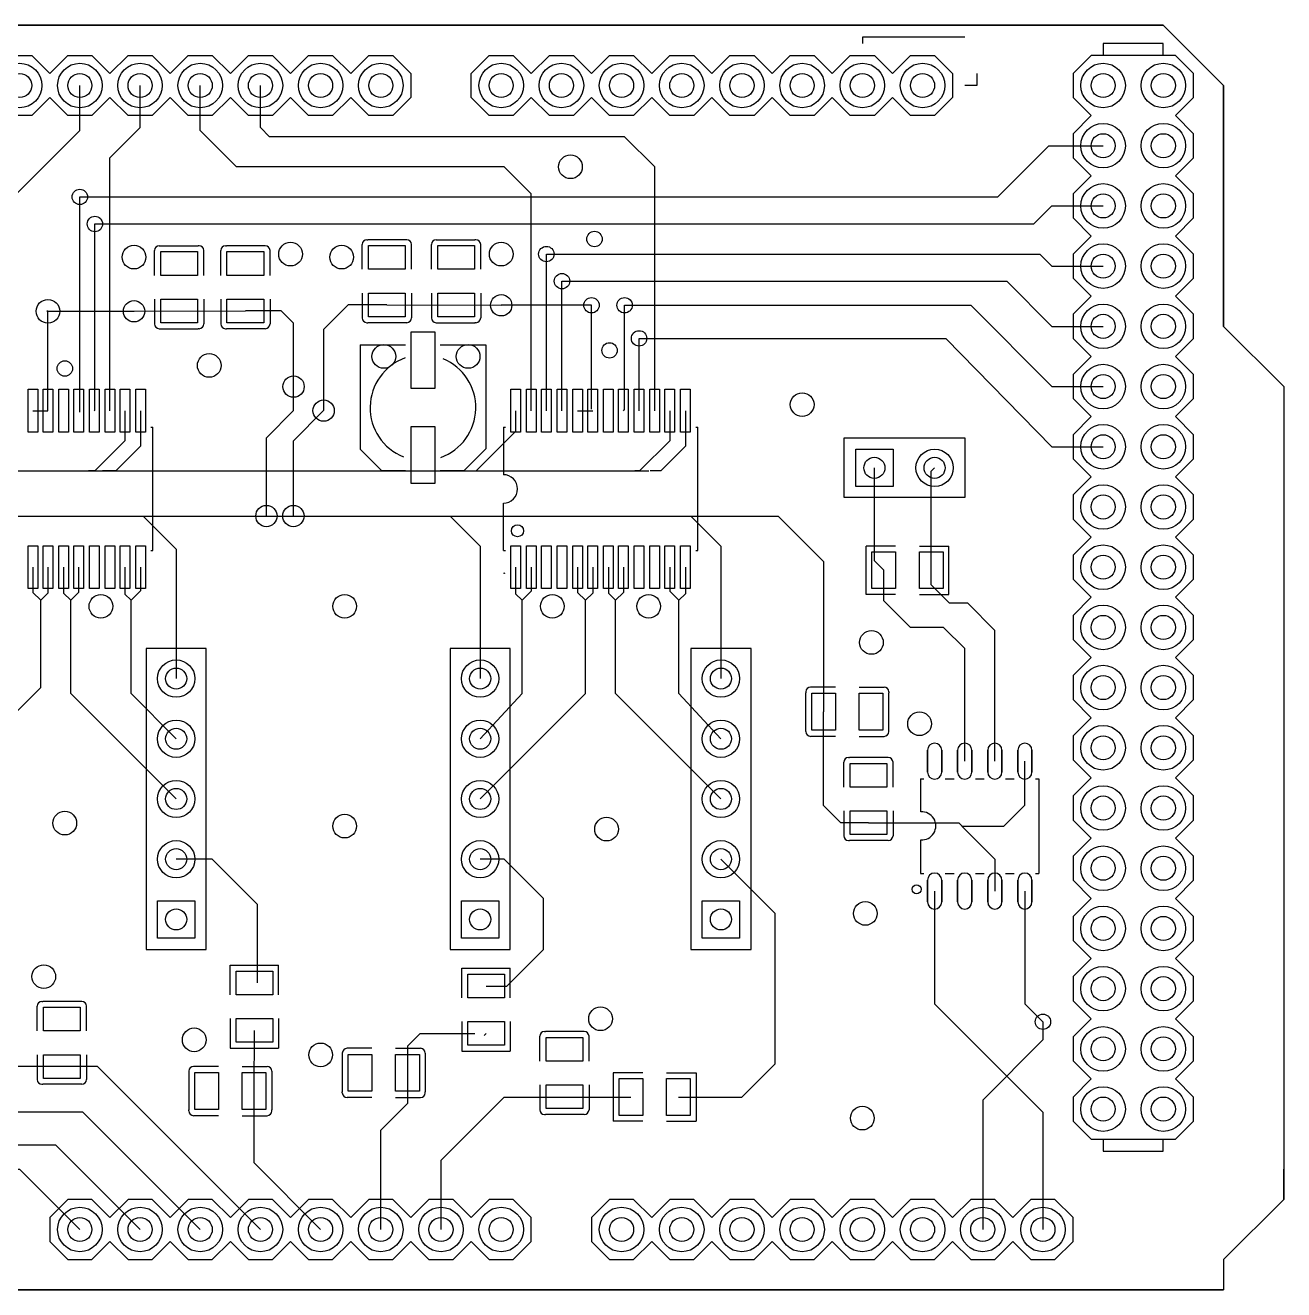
# Model space of a CAD drawing. Header units: millimetres. Extents: x 7 to 109, y -65 to -10.
# Drawn here: x 56 to 109.1, y -65.2 to -11.8 of the extents above; entities that cross this region are included whole.
import ezdxf

# ---------------------------------------------------------------- set-up
doc = ezdxf.new("R2010")
doc.units = ezdxf.units.MM

msp = doc.modelspace()

# ---------------------------------------------------------------- linework, layer by layer
for points in [[(8.509, -12.065), (8.766, -11.811), (104.013, -11.811), (106.553, -14.351), (106.553, -24.511), (109.093, -27.051), (109.093, -61.341), (106.553, -63.881), (106.553, -65.151), (8.763, -65.151), (8.128, -64.516), (7.493, -63.881), (7.493, -13.081), (8.001, -12.573), (8.509, -12.065), (8.509, -12.065)], [(72.021, -21.106), (72.021, -22.106), (70.471, -22.106), (70.471, -21.106)], [(73.392, -22.106), (73.392, -21.106), (74.942, -21.106), (74.942, -22.106)], [(61.708, -22.36), (61.708, -21.36), (63.258, -21.36), (63.258, -22.36)], [(66.052, -21.36), (66.052, -22.36), (64.502, -22.36), (64.502, -21.36)], [(61.708, -24.36), (61.708, -23.36), (63.258, -23.36), (63.258, -24.36)], [(66.052, -23.36), (66.052, -24.36), (64.502, -24.36), (64.502, -23.36)], [(72.021, -23.106), (72.021, -24.106), (70.471, -24.106), (70.471, -23.106)], [(73.392, -24.106), (73.392, -23.106), (74.942, -23.106), (74.942, -24.106)], [(73.271, -24.74), (73.271, -27.14), (72.271, -27.14), (72.271, -24.74)], [(56.109, -28.971), (56.109, -27.167), (56.515, -27.167), (56.515, -28.971)], [(56.744, -28.971), (56.744, -27.167), (57.15, -27.167), (57.15, -28.971)], [(57.404, -28.971), (57.404, -27.167), (57.81, -27.167), (57.81, -28.971)], [(58.039, -28.971), (58.039, -27.167), (58.445, -27.167), (58.445, -28.971)], [(58.699, -28.971), (58.699, -27.167), (59.106, -27.167), (59.106, -28.971)], [(59.36, -28.971), (59.36, -27.167), (59.766, -27.167), (59.766, -28.971)], [(59.995, -28.971), (59.995, -27.167), (60.401, -27.167), (60.401, -28.971)], [(60.655, -28.971), (60.655, -27.167), (61.062, -27.167), (61.062, -28.971)], [(76.479, -28.971), (76.479, -27.167), (76.886, -27.167), (76.886, -28.971)], [(77.14, -28.971), (77.14, -27.167), (77.546, -27.167), (77.546, -28.971)], [(77.775, -28.971), (77.775, -27.167), (78.181, -27.167), (78.181, -28.971)], [(78.435, -28.971), (78.435, -27.167), (78.842, -27.167), (78.842, -28.971)], [(79.096, -28.971), (79.096, -27.167), (79.502, -27.167), (79.502, -28.971)], [(79.731, -28.971), (79.731, -27.167), (80.137, -27.167), (80.137, -28.971)], [(80.391, -28.971), (80.391, -27.167), (80.797, -27.167), (80.797, -28.971)], [(81.026, -28.971), (81.026, -27.167), (81.432, -27.167), (81.432, -28.971)], [(81.686, -28.971), (81.686, -27.167), (82.093, -27.167), (82.093, -28.971)], [(82.347, -28.971), (82.347, -27.167), (82.753, -27.167), (82.753, -28.971)], [(82.982, -28.971), (82.982, -27.167), (83.388, -27.167), (83.388, -28.971)], [(83.642, -28.971), (83.642, -27.167), (84.049, -27.167), (84.049, -28.971)], [(73.271, -28.74), (73.271, -31.14), (72.271, -31.14), (72.271, -28.74)], [(95.631, -29.21), (95.631, -31.725), (90.551, -31.725), (90.551, -29.21), (95.631, -29.21)], [(92.608, -29.693), (92.608, -31.267), (91.034, -31.267), (91.034, -29.693)], [(56.109, -35.571), (56.109, -33.767), (56.515, -33.767), (56.515, -35.571)], [(56.744, -35.571), (56.744, -33.767), (57.15, -33.767), (57.15, -35.571)], [(57.404, -35.571), (57.404, -33.767), (57.81, -33.767), (57.81, -35.571)], [(58.039, -35.571), (58.039, -33.767), (58.445, -33.767), (58.445, -35.571)], [(58.699, -35.571), (58.699, -33.767), (59.106, -33.767), (59.106, -35.571)], [(59.36, -35.571), (59.36, -33.767), (59.766, -33.767), (59.766, -35.571)], [(59.995, -35.571), (59.995, -33.767), (60.401, -33.767), (60.401, -35.571)], [(60.655, -35.571), (60.655, -33.767), (61.062, -33.767), (61.062, -35.571)], [(76.479, -35.571), (76.479, -33.767), (76.886, -33.767), (76.886, -35.571)], [(77.14, -35.571), (77.14, -33.767), (77.546, -33.767), (77.546, -35.571)], [(77.775, -35.571), (77.775, -33.767), (78.181, -33.767), (78.181, -35.571)], [(78.435, -35.571), (78.435, -33.767), (78.842, -33.767), (78.842, -35.571)], [(79.096, -35.571), (79.096, -33.767), (79.502, -33.767), (79.502, -35.571)], [(79.731, -35.571), (79.731, -33.767), (80.137, -33.767), (80.137, -35.571)], [(80.391, -35.571), (80.391, -33.767), (80.797, -33.767), (80.797, -35.571)], [(81.026, -35.571), (81.026, -33.767), (81.432, -33.767), (81.432, -35.571)], [(81.686, -35.571), (81.686, -33.767), (82.093, -33.767), (82.093, -35.571)], [(82.347, -35.571), (82.347, -33.767), (82.753, -33.767), (82.753, -35.571)], [(82.982, -35.571), (82.982, -33.767), (83.388, -33.767), (83.388, -35.571)], [(83.642, -35.571), (83.642, -33.767), (84.049, -33.767), (84.049, -35.571)], [(92.717, -35.573), (91.717, -35.573), (91.717, -34.023), (92.717, -34.023)], [(94.717, -35.573), (93.717, -35.573), (93.717, -34.023), (94.717, -34.023)], [(90.178, -41.542), (89.178, -41.542), (89.178, -39.992), (90.178, -39.992)], [(92.178, -41.542), (91.178, -41.542), (91.178, -39.992), (92.178, -39.992)], [(94.061, -42.393), (94.061, -43.313)], [(94.661, -42.393), (94.661, -43.313)], [(95.331, -42.393), (95.331, -43.313)], [(95.931, -42.393), (95.931, -43.313)], [(96.601, -42.393), (96.601, -43.313)], [(97.201, -42.393), (97.201, -43.313)], [(97.871, -42.393), (97.871, -43.313)], [(98.471, -42.393), (98.471, -43.313)], [(92.342, -42.95), (92.342, -43.95), (90.792, -43.95), (90.792, -42.95)], [(92.342, -44.95), (92.342, -45.95), (90.792, -45.95), (90.792, -44.95)], [(94.061, -47.873), (94.061, -48.793)], [(94.661, -47.873), (94.661, -48.793)], [(95.331, -47.873), (95.331, -48.793)], [(95.931, -47.873), (95.931, -48.793)], [(96.601, -47.873), (96.601, -48.793)], [(97.201, -47.873), (97.201, -48.793)], [(97.871, -47.873), (97.871, -48.793)], [(98.471, -47.873), (98.471, -48.793)], [(61.57, -50.317), (61.57, -48.743), (63.144, -48.743), (63.144, -50.317)], [(74.397, -50.317), (74.397, -48.743), (75.971, -48.743), (75.971, -50.317)], [(84.557, -50.317), (84.557, -48.743), (86.131, -48.743), (86.131, -50.317)], [(64.884, -52.713), (64.884, -51.713), (66.434, -51.713), (66.434, -52.713)], [(74.663, -52.84), (74.663, -51.84), (76.213, -51.84), (76.213, -52.84)], [(58.305, -53.237), (58.305, -54.237), (56.755, -54.237), (56.755, -53.237)], [(64.884, -54.713), (64.884, -53.713), (66.434, -53.713), (66.434, -54.713)], [(74.663, -54.84), (74.663, -53.84), (76.213, -53.84), (76.213, -54.84)], [(79.514, -54.507), (79.514, -55.507), (77.964, -55.507), (77.964, -54.507)], [(58.305, -55.237), (58.305, -56.237), (56.755, -56.237), (56.755, -55.237)], [(69.619, -55.232), (70.619, -55.232), (70.619, -56.782), (69.619, -56.782)], [(71.619, -55.232), (72.619, -55.232), (72.619, -56.782), (71.619, -56.782)], [(63.142, -55.994), (64.142, -55.994), (64.142, -57.544), (63.142, -57.544)], [(65.142, -55.994), (66.142, -55.994), (66.142, -57.544), (65.142, -57.544)], [(79.514, -56.507), (79.514, -57.507), (77.964, -57.507), (77.964, -56.507)], [(81.05, -56.248), (82.05, -56.248), (82.05, -57.798), (81.05, -57.798)], [(83.05, -56.248), (84.05, -56.248), (84.05, -57.798), (83.05, -57.798)]]:
    msp.add_lwpolyline(points, close=True)
for points in [[(104.013, -11.811), (8.763, -11.811), (7.493, -13.081)], [(106.553, -24.511), (106.553, -14.351), (104.013, -11.811)], [(95.631, -12.319), (92.837, -12.319), (91.313, -12.319), (91.313, -12.573)], [(104.013, -13.081), (104.013, -12.573), (101.473, -12.573), (101.473, -13.081)], [(55.245, -13.081), (56.261, -13.081), (57.023, -13.843), (57.785, -13.081), (58.801, -13.081), (59.563, -13.843), (60.325, -13.081), (61.341, -13.081), (62.103, -13.843), (62.865, -13.081), (63.881, -13.081), (64.643, -13.843), (65.405, -13.081), (66.421, -13.081), (67.183, -13.843), (67.945, -13.081), (68.961, -13.081), (69.723, -13.843), (70.485, -13.081), (71.501, -13.081), (72.263, -13.843), (72.263, -14.859), (71.501, -15.621), (70.485, -15.621), (69.723, -14.859), (68.961, -15.621), (67.945, -15.621), (67.183, -14.859), (66.421, -15.621), (65.405, -15.621), (64.643, -14.859), (63.881, -15.621), (62.865, -15.621), (62.103, -14.859), (61.341, -15.621), (60.325, -15.621), (59.563, -14.859), (58.801, -15.621), (57.785, -15.621), (57.023, -14.859), (56.261, -15.621), (55.245, -15.621)], [(74.803, -14.351), (74.803, -13.843), (75.565, -13.081), (76.581, -13.081), (77.343, -13.843), (78.105, -13.081), (79.121, -13.081), (79.883, -13.843), (80.645, -13.081), (81.661, -13.081), (82.423, -13.843), (83.185, -13.081), (84.201, -13.081), (84.963, -13.843), (85.725, -13.081), (86.741, -13.081), (87.503, -13.843), (88.265, -13.081), (89.281, -13.081), (90.043, -13.843), (90.805, -13.081), (91.821, -13.081), (92.583, -13.843), (93.345, -13.081)], [(93.345, -13.081), (94.361, -13.081), (95.123, -13.843), (95.123, -14.859), (94.361, -15.621), (93.345, -15.621), (92.583, -14.859), (91.821, -15.621), (90.805, -15.621), (90.043, -14.859), (89.281, -15.621), (88.265, -15.621), (87.503, -14.859), (86.741, -15.621), (85.725, -15.621), (84.963, -14.859), (84.201, -15.621), (83.185, -15.621), (82.423, -14.859), (81.661, -15.621), (80.645, -15.621), (79.883, -14.859), (79.121, -15.621), (78.105, -15.621), (77.343, -14.859), (76.581, -15.621), (75.565, -15.621), (74.803, -14.859), (74.803, -14.351)], [(101.473, -13.081), (100.965, -13.081), (100.203, -13.843), (100.203, -14.859), (100.965, -15.621), (100.203, -16.383), (100.203, -17.399), (100.965, -18.161), (100.203, -18.923), (100.203, -19.939), (100.965, -20.701), (100.203, -21.463), (100.203, -22.479), (100.965, -23.241), (100.203, -24.003), (100.203, -25.019), (100.965, -25.781), (100.203, -26.543), (100.203, -27.559), (100.965, -28.321)], [(104.521, -38.481), (105.283, -37.719), (105.283, -36.703), (104.521, -35.941), (105.283, -35.179), (105.283, -34.163), (104.521, -33.401), (105.283, -32.639), (105.283, -31.623), (104.521, -30.861), (105.283, -30.099), (105.283, -29.083), (104.521, -28.321), (105.283, -27.559), (105.283, -26.543), (104.521, -25.781), (105.283, -25.019), (105.283, -24.003), (104.521, -23.241), (105.283, -22.479), (105.283, -21.463), (104.521, -20.701), (105.283, -19.939), (105.283, -18.923), (104.521, -18.161), (105.283, -17.399), (105.283, -16.383), (104.521, -15.621), (105.283, -14.859), (105.283, -13.843), (104.521, -13.081), (101.473, -13.081)], [(96.139, -13.843), (96.139, -14.351), (95.631, -14.351)], [(55.651, -28.07), (55.651, -18.898), (58.293, -16.256), (58.293, -14.351)], [(59.563, -28.07), (59.563, -17.399), (60.833, -16.129), (60.833, -14.351)], [(76.2, -17.78), (64.897, -17.78), (63.373, -16.256), (63.373, -14.351)], [(81.28, -16.51), (66.294, -16.51), (65.913, -16.129), (65.913, -14.351)], [(82.55, -28.069), (82.55, -17.78), (81.28, -16.51)], [(58.293, -19.05), (97.028, -19.05), (99.187, -16.891), (101.473, -16.891)], [(77.343, -28.069), (77.343, -18.923), (76.2, -17.78)], [(58.293, -28.131), (58.293, -19.05)], [(58.928, -20.193), (98.552, -20.193), (99.314, -19.431), (101.473, -19.431)], [(58.903, -28.069), (58.928, -28.044), (58.928, -20.193)], [(61.443, -22.36), (61.443, -21.31)], [(61.643, -21.11), (61.683, -21.11)], [(61.683, -21.11), (63.283, -21.11)], [(63.323, -21.11), (63.283, -21.11)], [(63.523, -22.36), (63.523, -21.31)], [(64.237, -22.36), (64.237, -21.31)], [(64.437, -21.11), (64.477, -21.11)], [(66.077, -21.11), (64.477, -21.11)], [(66.097, -21.11), (66.077, -21.11)], [(66.117, -21.11), (66.077, -21.11)], [(66.317, -22.36), (66.317, -21.31)], [(70.206, -22.106), (70.206, -21.056)], [(70.406, -20.856), (70.446, -20.856)], [(72.046, -20.856), (70.446, -20.856)], [(72.066, -20.856), (72.046, -20.856)], [(72.086, -20.856), (72.046, -20.856)], [(72.286, -22.106), (72.286, -21.056)], [(73.127, -22.106), (73.127, -21.056)], [(73.327, -20.856), (73.367, -20.856)], [(73.367, -20.856), (74.967, -20.856)], [(75.007, -20.856), (74.967, -20.856)], [(75.207, -22.106), (75.207, -21.056)], [(77.978, -21.463), (98.806, -21.463), (99.314, -21.971), (101.473, -21.971)], [(77.978, -28.069), (77.978, -21.463)], [(78.638, -22.606), (97.409, -22.606), (99.314, -24.511), (101.473, -24.511)], [(78.638, -28.069), (78.638, -22.606)], [(61.443, -23.36), (61.443, -24.41)], [(63.523, -23.36), (63.523, -24.41)], [(64.237, -23.36), (64.237, -24.41)], [(66.317, -23.36), (66.317, -24.41)], [(70.206, -23.106), (70.206, -24.156)], [(72.286, -23.106), (72.286, -24.156)], [(73.127, -23.106), (73.127, -24.156)], [(75.207, -23.106), (75.207, -24.156)], [(56.896, -23.876), (60.579, -23.876)], [(56.947, -28.069), (56.947, -23.876), (56.896, -23.876)], [(60.579, -23.876), (65.278, -23.861)], [(67.31, -27.051), (67.31, -24.384), (66.786, -23.86), (65.278, -23.86)], [(71.247, -23.606), (69.612, -23.606), (68.58, -24.638), (68.58, -28.067)], [(71.247, -23.607), (76.073, -23.622)], [(79.883, -23.622), (76.073, -23.622)], [(79.883, -24.511), (79.883, -24.384), (79.883, -23.622)], [(81.229, -28.069), (81.28, -28.018), (81.28, -23.622)], [(81.28, -23.622), (95.885, -23.622), (99.314, -27.051), (101.473, -27.051)], [(70.406, -24.356), (70.446, -24.356)], [(72.046, -24.356), (70.446, -24.356)], [(72.086, -24.356), (72.046, -24.356)], [(73.327, -24.356), (73.367, -24.356)], [(73.347, -24.356), (73.367, -24.356)], [(73.367, -24.356), (74.967, -24.356)], [(75.007, -24.356), (74.967, -24.356)], [(79.883, -28.005), (79.883, -24.319)], [(106.553, -24.511), (109.093, -27.051), (109.093, -60.071)], [(61.643, -24.61), (61.683, -24.61)], [(61.663, -24.61), (61.683, -24.61)], [(61.683, -24.61), (63.283, -24.61)], [(63.323, -24.61), (63.283, -24.61)], [(64.437, -24.61), (64.477, -24.61)], [(66.077, -24.61), (64.477, -24.61)], [(66.117, -24.61), (66.077, -24.61)], [(81.89, -25.019), (94.836, -25.019), (99.314, -29.591), (101.473, -29.591)], [(81.89, -28.069), (81.89, -25.019)], [(70.121, -25.29), (70.121, -29.67)], [(70.121, -25.29), (72.04, -25.29)], [(73.502, -25.29), (75.421, -25.29)], [(75.421, -25.29), (75.421, -29.68)], [(66.167, -32.512), (66.167, -29.21), (67.31, -28.067), (67.31, -27.051)], [(56.312, -28.069), (56.947, -28.069), (56.947, -28.069)], [(60.198, -28.07), (60.198, -29.337), (58.928, -30.607), (58.654, -30.607)], [(60.858, -28.07), (60.858, -29.566), (59.817, -30.607), (59.251, -30.607)], [(67.31, -32.512), (67.31, -29.337), (68.58, -28.067)], [(76.683, -28.069), (76.683, -28.941), (75.017, -30.607)], [(79.299, -28.069), (79.934, -28.069)], [(83.185, -28.07), (83.185, -29.337), (81.915, -30.607), (81.712, -30.607)], [(83.845, -28.07), (83.845, -29.566), (82.804, -30.607), (82.365, -30.607)], [(61.293, -28.769), (61.377, -28.769)], [(61.377, -33.969), (61.377, -28.769)], [(76.164, -28.769), (76.248, -28.769)], [(76.164, -28.769), (76.164, -30.769)], [(84.28, -28.769), (84.364, -28.769)], [(84.364, -33.969), (84.364, -28.769)], [(100.965, -28.321), (100.203, -29.083), (100.203, -30.099), (100.965, -30.861), (100.203, -31.623), (100.203, -32.639), (100.965, -33.401), (100.203, -34.163), (100.203, -35.179), (100.965, -35.941), (100.203, -36.703), (100.203, -37.719), (100.965, -38.481), (100.203, -39.243), (100.203, -40.259), (100.965, -41.021), (100.203, -41.783), (100.203, -42.799), (100.965, -43.561), (100.203, -44.323), (100.203, -45.339), (100.965, -46.101), (100.203, -46.863), (100.203, -47.879), (100.965, -48.641), (100.203, -49.403), (100.203, -50.419), (100.965, -51.181), (100.203, -51.943), (100.203, -52.959), (100.965, -53.721), (100.203, -54.483), (100.203, -55.499), (100.965, -56.261)], [(70.121, -29.67), (70.121, -29.69), (71.021, -30.59)], [(74.521, -30.59), (74.521, -30.58), (75.421, -29.68)], [(26.67, -30.607), (82.296, -30.607)], [(71.021, -30.59), (72.04, -30.59)], [(73.502, -30.59), (74.521, -30.59)], [(92.218, -34.798), (91.821, -34.401), (91.821, -30.48)], [(94.218, -34.798), (94.218, -30.623), (94.361, -30.48)], [(76.164, -33.969), (76.164, -31.969)], [(20.142, -43.053), (20.701, -43.053), (26.67, -43.053), (27.305, -42.418), (27.305, -35.814), (30.607, -32.512), (66.167, -32.512)], [(60.433, -32.512), (60.96, -32.512), (62.357, -33.909), (62.357, -39.37)], [(66.167, -32.512), (67.305, -32.512)], [(67.305, -32.512), (87.757, -32.512), (89.677, -34.432), (89.677, -40.767)], [(72.499, -32.512), (73.914, -32.512), (75.184, -33.782), (75.184, -39.37)], [(84.074, -32.512), (85.344, -33.782), (85.344, -39.37)], [(61.293, -33.969), (61.377, -33.969)], [(76.164, -33.969), (76.248, -33.969)], [(84.28, -33.969), (84.364, -33.969)], [(92.717, -33.778), (91.467, -33.778)], [(91.467, -35.818), (91.467, -33.778)], [(93.717, -33.778), (94.967, -33.778)], [(94.967, -35.818), (94.967, -33.778)], [(56.312, -34.669), (56.312, -35.738), (56.642, -36.068)], [(56.947, -34.669), (56.947, -35.763), (56.642, -36.068)], [(57.607, -34.669), (57.607, -35.763), (57.912, -36.068)], [(58.242, -34.669), (58.242, -35.738), (57.912, -36.068)], [(60.198, -34.669), (60.198, -35.814), (60.452, -36.068)], [(60.858, -34.669), (60.858, -35.662), (60.452, -36.068)], [(76.683, -34.669), (76.683, -35.789), (76.962, -36.068)], [(77.343, -34.669), (77.343, -35.687), (76.962, -36.068)], [(79.299, -34.669), (79.299, -35.738), (79.629, -36.068)], [(79.934, -34.669), (79.934, -35.763), (79.629, -36.068)], [(80.594, -34.669), (80.594, -35.763), (80.899, -36.068)], [(81.229, -34.669), (81.229, -35.738), (80.899, -36.068)], [(83.185, -34.669), (83.185, -35.687), (83.566, -36.068)], [(83.845, -34.669), (83.845, -35.789), (83.566, -36.068)], [(95.631, -42.853), (95.631, -38.1), (94.742, -37.211), (93.345, -37.211), (92.218, -36.084), (92.218, -34.798)], [(96.901, -42.852), (96.901, -37.338), (95.758, -36.195), (94.996, -36.195), (94.219, -35.418), (94.219, -34.798)], [(51.943, -44.45), (56.642, -39.751), (56.642, -36.068)], [(62.357, -44.45), (57.912, -40.005), (57.912, -36.068)], [(62.357, -41.91), (60.452, -40.005), (60.452, -36.068)], [(75.184, -44.45), (79.629, -40.005), (79.629, -36.068)], [(75.184, -41.91), (76.962, -40.005), (76.962, -36.068)], [(85.344, -44.45), (80.899, -40.005), (80.899, -36.068)], [(85.344, -41.91), (83.566, -40.005), (83.566, -36.068)], [(92.717, -35.818), (91.467, -35.818)], [(93.717, -35.818), (94.967, -35.818)], [(61.087, -48.895), (61.087, -50.8), (63.627, -50.8), (63.627, -38.1), (61.087, -38.1)], [(61.087, -38.1), (61.087, -48.895)], [(73.914, -48.895), (73.914, -50.8), (76.454, -50.8), (76.454, -38.1), (73.914, -38.1)], [(73.914, -38.1), (73.914, -48.895)], [(84.074, -48.895), (84.074, -50.8), (86.614, -50.8), (86.614, -38.1), (84.074, -38.1)], [(84.074, -38.1), (84.074, -48.895)], [(100.965, -56.261), (100.203, -57.023), (100.203, -58.039), (100.965, -58.801), (104.521, -58.801), (105.283, -58.039), (105.283, -57.023), (104.521, -56.261), (105.283, -55.499), (105.283, -54.483), (104.521, -53.721), (105.283, -52.959), (105.283, -51.943), (104.521, -51.181), (105.283, -50.419), (105.283, -49.403), (104.521, -48.641), (105.283, -47.879), (105.283, -46.863), (104.521, -46.101), (105.283, -45.339), (105.283, -44.323), (104.521, -43.561), (105.283, -42.799), (105.283, -41.783), (104.521, -41.021), (105.283, -40.259), (105.283, -39.243), (104.521, -38.481)], [(88.928, -39.927), (88.928, -39.967)], [(88.928, -41.567), (88.928, -39.967)], [(90.178, -39.727), (89.128, -39.727)], [(91.178, -39.727), (92.228, -39.727)], [(92.428, -39.927), (92.428, -39.967)], [(92.428, -41.567), (92.428, -39.967)], [(91.567, -45.45), (90.408, -45.45), (89.678, -44.72), (89.678, -40.767)], [(88.928, -41.607), (88.928, -41.567)], [(92.428, -41.587), (92.428, -41.567)], [(92.428, -41.607), (92.428, -41.567)], [(90.178, -41.807), (89.128, -41.807)], [(91.178, -41.807), (92.228, -41.807)], [(90.527, -43.95), (90.527, -42.9)], [(90.727, -42.7), (90.767, -42.7)], [(92.367, -42.7), (90.767, -42.7)], [(92.387, -42.7), (92.367, -42.7)], [(92.407, -42.7), (92.367, -42.7)], [(92.607, -43.95), (92.607, -42.9)], [(95.504, -45.593), (97.282, -45.593), (98.171, -44.704), (98.171, -42.853)], [(93.766, -43.593), (93.91, -43.593)], [(93.766, -43.593), (93.766, -44.993)], [(94.812, -43.593), (95.18, -43.593)], [(96.082, -43.593), (96.45, -43.593)], [(97.352, -43.593), (97.72, -43.593)], [(98.622, -43.593), (98.766, -43.593)], [(98.766, -43.593), (98.766, -47.593)], [(90.527, -44.95), (90.527, -46)], [(92.607, -44.95), (92.607, -46)], [(91.567, -45.45), (95.377, -45.45), (95.504, -45.577)], [(95.504, -45.593), (96.901, -46.99)], [(90.727, -46.2), (90.767, -46.2)], [(92.367, -46.2), (90.767, -46.2)], [(92.407, -46.2), (92.367, -46.2)], [(93.766, -46.173), (93.766, -47.593)], [(65.786, -52.212), (65.786, -48.895), (63.881, -46.99), (62.357, -46.99)], [(75.438, -52.34), (76.311, -52.34), (77.851, -50.8), (77.851, -48.641), (76.2, -46.99), (75.184, -46.99)], [(83.55, -57.023), (86.233, -57.023), (87.63, -55.626), (87.63, -49.276), (85.344, -46.99)], [(96.901, -46.99), (96.901, -48.333)], [(93.766, -47.593), (93.91, -47.593)], [(94.812, -47.593), (95.18, -47.593)], [(96.082, -47.593), (96.45, -47.593)], [(97.352, -47.593), (97.72, -47.593)], [(98.622, -47.593), (98.766, -47.593)], [(94.361, -48.333), (94.361, -53.086), (98.933, -57.658), (98.933, -62.611)], [(98.171, -48.333), (98.171, -53.086), (98.933, -53.848)], [(64.639, -52.713), (64.639, -51.463)], [(64.639, -51.463), (66.679, -51.463)], [(66.679, -52.713), (66.679, -51.463)], [(74.418, -52.84), (74.418, -51.59)], [(74.418, -51.59), (76.458, -51.59)], [(76.458, -52.84), (76.458, -51.59)], [(56.49, -54.237), (56.49, -53.187)], [(56.69, -52.987), (56.73, -52.987)], [(58.33, -52.987), (56.73, -52.987)], [(58.35, -52.987), (58.33, -52.987)], [(58.37, -52.987), (58.33, -52.987)], [(58.57, -54.237), (58.57, -53.187)], [(60.833, -62.611), (57.277, -59.055), (40.64, -59.055), (37.084, -55.499), (37.084, -54.229), (36.306, -53.451), (35.306, -53.451)], [(64.639, -53.713), (64.639, -54.963)], [(66.679, -53.713), (66.679, -54.963)], [(74.418, -53.84), (74.418, -55.09)], [(76.458, -53.84), (76.458, -55.09)], [(98.933, -53.848), (98.933, -54.61), (96.393, -57.15), (96.393, -62.611)], [(65.644, -56.769), (65.659, -54.214)], [(70.993, -62.611), (70.993, -58.42), (72.136, -57.277), (72.136, -54.864), (72.659, -54.341), (74.955, -54.341)], [(75.357, -54.421), (75.438, -54.34)], [(77.899, -54.257), (77.939, -54.257)], [(79.539, -54.257), (77.939, -54.257)], [(79.559, -54.257), (79.539, -54.257)], [(79.579, -54.257), (79.539, -54.257)], [(77.699, -55.507), (77.699, -54.457)], [(79.779, -55.507), (79.779, -54.457)], [(56.49, -55.237), (56.49, -56.287)], [(58.57, -55.237), (58.57, -56.287)], [(64.639, -54.963), (66.679, -54.963)], [(69.369, -55.167), (69.369, -55.207)], [(69.369, -55.187), (69.369, -55.207)], [(69.369, -55.207), (69.369, -56.807)], [(70.619, -54.967), (69.569, -54.967)], [(71.619, -54.967), (72.669, -54.967)], [(72.869, -55.167), (72.869, -55.207)], [(72.869, -55.207), (72.869, -56.807)], [(74.418, -55.09), (76.458, -55.09)], [(63.373, -62.611), (58.42, -57.658), (42.037, -57.658), (41.417, -57.008), (41.417, -55.499)], [(57.531, -55.737), (54.356, -55.737)], [(65.913, -62.611), (59.039, -55.737), (57.531, -55.737)], [(62.892, -55.929), (62.892, -55.969)], [(62.892, -55.949), (62.892, -55.969)], [(62.892, -55.969), (62.892, -57.569)], [(64.142, -55.729), (63.092, -55.729)], [(65.142, -55.729), (66.192, -55.729)], [(66.392, -55.929), (66.392, -55.969)], [(66.392, -55.969), (66.392, -57.569)], [(82.05, -56.003), (80.8, -56.003)], [(80.8, -56.003), (80.8, -58.043)], [(83.05, -56.003), (84.3, -56.003)], [(84.3, -56.003), (84.3, -58.043)], [(56.69, -56.487), (56.73, -56.487)], [(58.33, -56.487), (56.73, -56.487)], [(58.37, -56.487), (58.33, -56.487)], [(77.699, -56.507), (77.699, -57.557)], [(79.779, -56.507), (79.779, -57.557)], [(68.453, -62.611), (65.643, -59.801), (65.643, -56.769)], [(69.369, -56.847), (69.369, -56.807)], [(70.619, -57.047), (69.569, -57.047)], [(71.619, -57.047), (72.669, -57.047)], [(72.869, -56.847), (72.869, -56.807)], [(73.533, -62.611), (73.533, -59.69), (76.2, -57.023), (81.55, -57.023)], [(62.892, -57.609), (62.892, -57.569)], [(66.392, -57.609), (66.392, -57.569)], [(31.227, -57.658), (31.227, -59.294), (32.004, -60.071), (55.753, -60.071), (58.293, -62.611)], [(64.142, -57.809), (63.092, -57.809)], [(65.142, -57.809), (66.192, -57.809)], [(77.899, -57.757), (77.939, -57.757)], [(79.539, -57.757), (77.939, -57.757)], [(79.579, -57.757), (79.539, -57.757)], [(82.05, -58.043), (80.8, -58.043)], [(83.05, -58.043), (84.3, -58.043)], [(101.473, -58.801), (101.473, -59.309), (104.013, -59.309), (104.013, -58.801)], [(109.093, -61.341), (109.093, -60.071)], [(77.343, -62.611), (77.343, -62.103), (76.581, -61.341), (75.565, -61.341), (74.803, -62.103), (74.041, -61.341), (73.025, -61.341), (72.263, -62.103), (71.501, -61.341), (70.485, -61.341), (69.723, -62.103), (68.961, -61.341), (67.945, -61.341), (67.183, -62.103), (66.421, -61.341), (65.405, -61.341), (64.643, -62.103), (63.881, -61.341), (62.865, -61.341), (62.103, -62.103), (61.341, -61.341), (60.325, -61.341), (59.563, -62.103), (58.801, -61.341), (57.785, -61.341), (57.023, -62.103), (57.023, -63.119)], [(100.203, -62.611), (100.203, -62.103), (99.441, -61.341), (98.425, -61.341), (97.663, -62.103), (96.901, -61.341), (95.885, -61.341), (95.123, -62.103), (94.361, -61.341), (93.345, -61.341), (92.583, -62.103), (91.821, -61.341), (90.805, -61.341), (90.043, -62.103), (89.281, -61.341), (88.265, -61.341), (87.503, -62.103), (86.741, -61.341), (85.725, -61.341), (84.963, -62.103), (84.201, -61.341), (83.185, -61.341), (82.423, -62.103), (81.661, -61.341), (80.645, -61.341), (79.883, -62.103)], [(106.553, -63.881), (109.093, -61.341)], [(79.883, -62.103), (79.883, -63.119), (80.645, -63.881), (81.661, -63.881), (82.423, -63.119), (83.185, -63.881), (84.201, -63.881), (84.963, -63.119), (85.725, -63.881), (86.741, -63.881), (87.503, -63.119), (88.265, -63.881), (89.281, -63.881), (90.043, -63.119), (90.805, -63.881), (91.821, -63.881), (92.583, -63.119), (93.345, -63.881), (94.361, -63.881), (95.123, -63.119), (95.885, -63.881), (96.901, -63.881), (97.663, -63.119), (98.425, -63.881), (99.441, -63.881), (100.203, -63.119), (100.203, -62.611)], [(57.023, -63.119), (57.785, -63.881), (58.801, -63.881), (59.563, -63.119), (60.325, -63.881), (61.341, -63.881), (62.103, -63.119), (62.865, -63.881), (63.881, -63.881), (64.643, -63.119), (65.405, -63.881), (66.421, -63.881), (67.183, -63.119), (67.945, -63.881), (68.961, -63.881), (69.723, -63.119), (70.485, -63.881), (71.501, -63.881), (72.263, -63.119), (73.025, -63.881), (74.041, -63.881), (74.803, -63.119), (75.565, -63.881), (76.581, -63.881), (77.343, -63.119), (77.343, -62.611)], [(106.553, -63.881), (106.553, -65.151)], [(9.017, -65.151), (106.553, -65.151)]]:
    msp.add_lwpolyline(points)
for centre, radius in [((55.753, -14.351), 0.94), ((55.753, -14.351), 0.508), ((58.293, -14.351), 0.94), ((58.293, -14.351), 0.508), ((60.833, -14.351), 0.94), ((60.833, -14.351), 0.508), ((63.373, -14.351), 0.94), ((63.373, -14.351), 0.508), ((65.913, -14.351), 0.94), ((65.913, -14.351), 0.508), ((68.453, -14.351), 0.94), ((68.453, -14.351), 0.508), ((70.993, -14.351), 0.94), ((70.993, -14.351), 0.508), ((76.073, -14.351), 0.94), ((76.073, -14.351), 0.508), ((78.613, -14.351), 0.94), ((78.613, -14.351), 0.508), ((81.153, -14.351), 0.94), ((81.153, -14.351), 0.508), ((83.693, -14.351), 0.94), ((83.693, -14.351), 0.508), ((86.233, -14.351), 0.94), ((86.233, -14.351), 0.508), ((88.773, -14.351), 0.94), ((88.773, -14.351), 0.508), ((91.313, -14.351), 0.94), ((91.313, -14.351), 0.508), ((93.853, -14.351), 0.94), ((93.853, -14.351), 0.508), ((101.473, -14.351), 0.94), ((101.473, -14.351), 0.508), ((104.013, -14.351), 0.94), ((104.013, -14.351), 0.508), ((101.473, -16.891), 0.94), ((104.013, -16.891), 0.94), ((101.473, -16.891), 0.508), ((104.013, -16.891), 0.508), ((78.994, -17.78), 0.5), ((101.473, -19.431), 0.94), ((104.013, -19.431), 0.94), ((58.293, -19.05), 0.325), ((101.473, -19.431), 0.508), ((104.013, -19.431), 0.508), ((58.928, -20.193), 0.325), ((80.01, -20.828), 0.325), ((60.579, -21.59), 0.5), ((67.183, -21.463), 0.5), ((69.342, -21.59), 0.5), ((76.073, -21.463), 0.5), ((77.978, -21.463), 0.325), ((101.473, -21.971), 0.94), ((104.013, -21.971), 0.94), ((101.473, -21.971), 0.508), ((104.013, -21.971), 0.508), ((78.638, -22.606), 0.325), ((56.947, -23.876), 0.5), ((60.579, -23.876), 0.45), ((76.073, -23.622), 0.45), ((79.883, -23.622), 0.325), ((81.28, -23.622), 0.325), ((101.473, -24.511), 0.94), ((104.013, -24.511), 0.94), ((101.473, -24.511), 0.508), ((104.013, -24.511), 0.508), ((81.89, -25.019), 0.325), ((71.12, -25.781), 0.5), ((74.676, -25.781), 0.5), ((80.645, -25.527), 0.325), ((57.658, -26.289), 0.325), ((63.754, -26.162), 0.5), ((101.473, -27.051), 0.94), ((104.013, -27.051), 0.94), ((67.31, -27.051), 0.45), ((101.473, -27.051), 0.508), ((104.013, -27.051), 0.508), ((68.58, -28.067), 0.45), ((88.773, -27.813), 0.5), ((101.473, -29.591), 0.94), ((104.013, -29.591), 0.94), ((101.473, -29.591), 0.508), ((104.013, -29.591), 0.508), ((94.361, -30.48), 0.787), ((91.821, -30.48), 0.445), ((94.361, -30.48), 0.445), ((101.473, -32.131), 0.94), ((104.013, -32.131), 0.94), ((101.473, -32.131), 0.508), ((104.013, -32.131), 0.508), ((66.167, -32.512), 0.45), ((67.305, -32.512), 0.45), ((76.759, -33.134), 0.254), ((101.473, -34.671), 0.94), ((104.013, -34.671), 0.94), ((101.473, -34.671), 0.508), ((104.013, -34.671), 0.508), ((76.2, -34.925), 0.00991), ((59.182, -36.322), 0.5), ((69.469, -36.322), 0.5), ((78.232, -36.322), 0.5), ((82.296, -36.322), 0.5), ((101.473, -37.211), 0.94), ((104.013, -37.211), 0.94), ((101.473, -37.211), 0.508), ((104.013, -37.211), 0.508), ((91.694, -37.846), 0.5), ((62.357, -39.37), 0.787), ((62.357, -39.37), 0.445), ((75.184, -39.37), 0.787), ((75.184, -39.37), 0.445), ((85.344, -39.37), 0.787), ((85.344, -39.37), 0.445), ((101.473, -39.751), 0.94), ((104.013, -39.751), 0.94), ((101.473, -39.751), 0.508), ((104.013, -39.751), 0.508), ((93.726, -41.275), 0.5), ((62.357, -41.91), 0.787), ((62.357, -41.91), 0.445), ((75.184, -41.91), 0.787), ((75.184, -41.91), 0.445), ((85.344, -41.91), 0.787), ((85.344, -41.91), 0.445), ((101.473, -42.291), 0.94), ((104.013, -42.291), 0.94), ((101.473, -42.291), 0.508), ((104.013, -42.291), 0.508), ((62.357, -44.45), 0.787), ((75.184, -44.45), 0.787), ((85.344, -44.45), 0.787), ((62.357, -44.45), 0.445), ((75.184, -44.45), 0.445), ((85.344, -44.45), 0.445), ((101.473, -44.831), 0.94), ((104.013, -44.831), 0.94), ((101.473, -44.831), 0.508), ((104.013, -44.831), 0.508), ((57.658, -45.466), 0.5), ((69.469, -45.593), 0.5), ((80.518, -45.72), 0.5), ((62.357, -46.99), 0.787), ((75.184, -46.99), 0.787), ((85.344, -46.99), 0.787), ((62.357, -46.99), 0.445), ((75.184, -46.99), 0.445), ((85.344, -46.99), 0.445), ((101.473, -47.371), 0.94), ((101.473, -47.371), 0.508), ((104.013, -47.371), 0.94), ((104.013, -47.371), 0.508), ((93.599, -48.26), 0.191), ((91.44, -49.276), 0.5), ((101.473, -49.911), 0.94), ((104.013, -49.911), 0.94), ((62.357, -49.53), 0.445), ((75.184, -49.53), 0.445), ((85.344, -49.53), 0.445), ((101.473, -49.911), 0.508), ((104.013, -49.911), 0.508), ((56.769, -51.943), 0.5), ((101.473, -52.451), 0.94), ((104.013, -52.451), 0.94), ((101.473, -52.451), 0.508), ((104.013, -52.451), 0.508), ((80.264, -53.721), 0.5), ((98.933, -53.848), 0.325), ((63.119, -54.61), 0.5), ((101.473, -54.991), 0.94), ((104.013, -54.991), 0.94), ((68.453, -55.245), 0.5), ((101.473, -54.991), 0.508), ((104.013, -54.991), 0.508), ((101.473, -57.531), 0.94), ((101.473, -57.531), 0.508), ((104.013, -57.531), 0.94), ((104.013, -57.531), 0.508), ((91.313, -57.912), 0.5), ((58.293, -62.611), 0.94), ((60.833, -62.611), 0.94), ((63.373, -62.611), 0.94), ((65.913, -62.611), 0.94), ((68.453, -62.611), 0.94), ((70.993, -62.611), 0.94), ((73.533, -62.611), 0.94), ((76.073, -62.611), 0.94), ((81.153, -62.611), 0.94), ((83.693, -62.611), 0.94), ((86.233, -62.611), 0.94), ((88.773, -62.611), 0.94), ((91.313, -62.611), 0.94), ((93.853, -62.611), 0.94), ((96.393, -62.611), 0.94), ((98.933, -62.611), 0.94), ((58.293, -62.611), 0.508), ((60.833, -62.611), 0.508), ((63.373, -62.611), 0.508), ((65.913, -62.611), 0.508), ((68.453, -62.611), 0.508), ((70.993, -62.611), 0.508), ((73.533, -62.611), 0.508), ((76.073, -62.611), 0.508), ((81.153, -62.611), 0.508), ((83.693, -62.611), 0.508), ((86.233, -62.611), 0.508), ((88.773, -62.611), 0.508), ((91.313, -62.611), 0.508), ((93.853, -62.611), 0.508), ((96.393, -62.611), 0.508), ((98.933, -62.611), 0.508)]:
    msp.add_circle(centre, radius)
for centre, radius, start, end in [((61.643, -21.31), 0.2, 90, 180), ((63.323, -21.31), 0.2, 0, 90), ((64.437, -21.31), 0.2, 90, 180), ((66.117, -21.31), 0.2, 0, 90), ((70.406, -21.056), 0.2, 90, 180), ((72.086, -21.056), 0.2, 0, 90), ((73.327, -21.056), 0.2, 90, 180), ((75.007, -21.056), 0.2, 0, 90), ((61.643, -24.41), 0.2, 180, 270), ((63.323, -24.41), 0.2, 270, 0), ((64.437, -24.41), 0.2, 180, 270), ((66.117, -24.41), 0.2, 270, 0), ((70.406, -24.156), 0.2, 180, 270), ((72.086, -24.156), 0.2, 270, 0), ((73.327, -24.156), 0.2, 180, 270), ((75.007, -24.156), 0.2, 270, 0), ((72.771, -27.94), 2.23, 109.6525, 248.4601), ((72.771, -27.94), 2.23, 289.6547, 67.3789), ((76.164, -31.369), 0.6, 270, 90), ((89.128, -39.927), 0.2, 90, 180), ((92.228, -39.927), 0.2, 360, 90), ((89.128, -41.607), 0.2, 180, 270), ((92.228, -41.607), 0.2, 270, 0), ((94.361, -42.393), 0.3, 360, 180), ((95.631, -42.393), 0.3, 360, 180), ((96.901, -42.393), 0.3, 360, 180), ((98.171, -42.393), 0.3, 360, 180), ((90.727, -42.9), 0.2, 90, 180), ((92.407, -42.9), 0.2, 0, 90), ((94.361, -43.313), 0.3, 180, 360), ((95.631, -43.313), 0.3, 180, 360), ((96.901, -43.313), 0.3, 180, 360), ((98.171, -43.313), 0.3, 180, 360), ((93.821, -45.583), 0.592, 265.6697, 94.3303), ((90.727, -46), 0.2, 180, 270), ((92.407, -46), 0.2, 270, 0), ((94.361, -47.873), 0.3, 360, 180), ((95.631, -47.873), 0.3, 360, 180), ((96.901, -47.873), 0.3, 360, 180), ((98.171, -47.873), 0.3, 360, 180), ((94.361, -48.793), 0.3, 180, 360), ((95.631, -48.793), 0.3, 180, 360), ((96.901, -48.793), 0.3, 180, 360), ((98.171, -48.793), 0.3, 180, 360), ((56.69, -53.187), 0.2, 90, 180), ((58.37, -53.187), 0.2, 0, 90), ((77.899, -54.457), 0.2, 90, 180), ((79.579, -54.457), 0.2, 0, 90), ((69.569, -55.167), 0.2, 90, 180), ((72.669, -55.167), 0.2, 360, 90), ((63.092, -55.929), 0.2, 90, 180), ((66.192, -55.929), 0.2, 360, 90), ((56.69, -56.287), 0.2, 180, 270), ((58.37, -56.287), 0.2, 270, 0), ((69.569, -56.847), 0.2, 180, 270), ((72.669, -56.847), 0.2, 270, 0), ((77.899, -57.557), 0.2, 180, 270), ((79.579, -57.557), 0.2, 270, 0), ((63.092, -57.609), 0.2, 180, 270), ((66.192, -57.609), 0.2, 270, 0)]:
    msp.add_arc(centre, radius, start, end)

doc.saveas('drawing.dxf')
